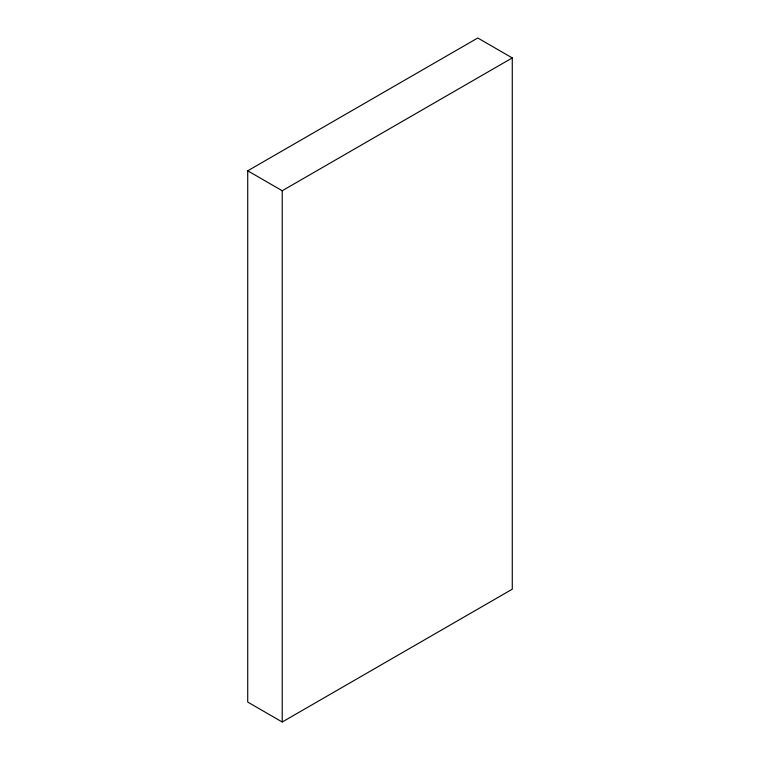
<?xml version="1.0" encoding="UTF-8"?>
<svg xmlns="http://www.w3.org/2000/svg" width="760" height="760" viewBox="0 0 760 760"><rect width="100%" height="100%" fill="white"/><g stroke="black" fill="none" stroke-linecap="round" stroke-linejoin="round"><path stroke-width="1.14" d="M247.722 170.81L477.764 38L512.278 57.921L512.278 589.19L282.235 722L247.722 702.078L247.722 170.81L282.235 190.732L512.278 57.921M282.235 190.732L282.235 722"/></g></svg>
